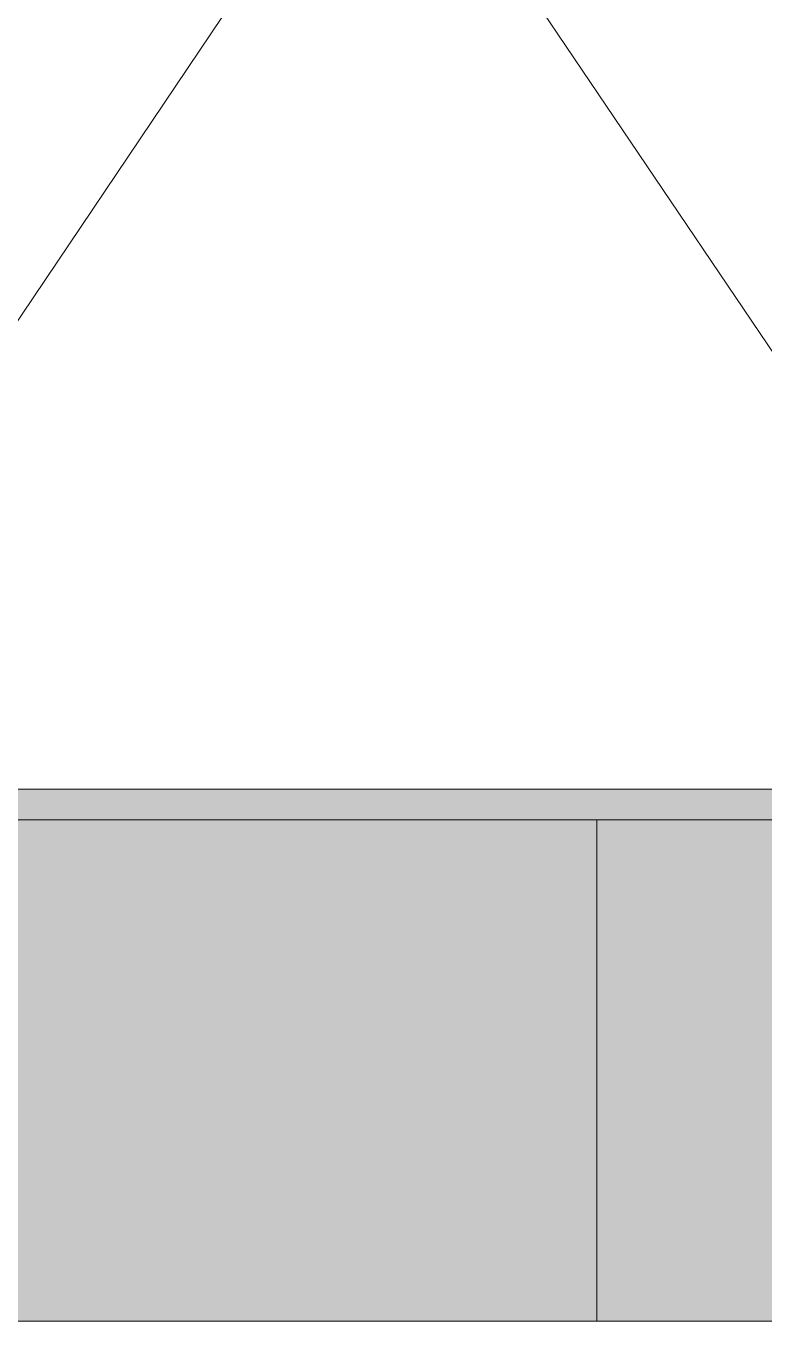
# Model space of a CAD drawing. Header units: inches. Extents: x 4017 to 5703, y -944 to 2840.
# Drawn here: x 4337.004 to 4338.771, y 1244.984 to 1248.085 of the extents above; entities that cross this region are included whole.
import ezdxf

# ---------------------------------------------------------------- set-up
doc = ezdxf.new("R2010")
doc.units = ezdxf.units.IN
doc.header["$MEASUREMENT"] = 0
doc.layers.get('0').update_dxf_attribs({"color": 5})
doc.layers.add('1 - plaster', color=1, linetype='Continuous', lineweight=9)
doc.layers.add('1 - subStructural - Bearing', color=132, linetype='Continuous', lineweight=9)

# ---------------------------------------------------------------- blocks, each defined once
blk = doc.blocks.new('ddaswd')
at = {"layer": '1 - plaster', "true_color": 0xe0a352}
for points in [[(-106.5979, -218.389), (-106.5979, -217.189), (0, -217.189), (0, -218.389)], [(13.7999, -218.389), (13.7999, -217.189), (0, -217.189), (0, -218.389)]]:
    blk.add_hatch(color=33, dxfattribs=at).paths.add_polyline_path(points)
at = {"layer": '1 - subStructural - Bearing'}
h = blk.add_hatch(color=256, dxfattribs=at)
h.dxf.hatch_style = 1
edge = h.paths.add_edge_path()
edge.add_line((1.1998, -216.2112), (1.1998, -217.189))
edge.add_line((1.1998, -217.189), (-2.2233, -217.189))
edge.add_line((-2.2233, -217.189), (-2.2233, -215.9972))
edge.add_arc((-2.1133, -215.9972), 0.11, 360, 540, ccw=False)
edge.add_line((-2.0033, -215.9972), (-2.0033, -216.1904))
edge.add_line((-2.0033, -216.1904), (-2.0766, -216.1904))
edge.add_line((-2.0766, -216.1904), (-2.0766, -215.9972))
edge.add_arc((-2.1133, -215.9972), 0.0367, 360, 540)
edge.add_line((-2.1499, -215.9972), (-2.1499, -217.1157))
edge.add_line((-2.1499, -217.1157), (1.1265, -217.1157))
edge.add_line((1.1265, -217.1157), (1.1265, -216.2416))
edge.add_line((1.1265, -216.2416), (0.5154, -215.3861))
edge.add_line((0.5154, -215.3861), (0.5154, -214.1031))
edge.add_line((0.5154, -214.1031), (1.1265, -213.492))
edge.add_line((1.1265, -213.492), (1.1265, -212.2624))
edge.add_line((1.1265, -212.2624), (-2.1499, -212.2624))
edge.add_line((-2.1499, -212.2624), (-2.1499, -213.492))
edge.add_line((-2.1499, -213.492), (-2.0766, -213.2989))
edge.add_line((-2.0766, -213.2989), (-2.0033, -213.2989))
edge.add_line((-2.0033, -213.2989), (-2.0033, -213.492))
edge.add_arc((-2.1133, -213.492), 0.11, 180, 360, ccw=False)
edge.add_line((-2.2233, -213.492), (-2.2233, -212.189))
edge.add_line((-2.2233, -212.189), (1.1998, -212.189))
edge.add_line((1.1998, -212.189), (1.1998, -213.5224))
edge.add_line((1.1998, -213.5224), (0.5887, -214.1335))
edge.add_line((0.5887, -214.1335), (0.5887, -215.3557))
edge.add_line((0.5887, -215.3557), (1.1998, -216.2112))
at = {"layer": '1 - plaster'}
for points in [[(-106.5979, -218.389), (-106.5979, -217.189), (0, -217.189), (0, -218.389), (-106.5979, -218.389)], [(13.7999, -218.3891), (13.7999, -217.1891), (0, -217.189), (0, -218.389), (13.7999, -218.389)]]:
    blk.add_lwpolyline(points, dxfattribs=at)
at = {"layer": '1 - subStructural - Bearing'}
for p, q in [((-2.1902, -217.189), (1.1265, -212.2624)), ((-2.1499, -212.2624), (1.1265, -217.1157))]:
    blk.add_line(p, q, dxfattribs=at)
blk.add_lwpolyline([(1.1998, -217.189), (-2.2233, -217.189), (-2.2233, -215.9972, -1), (-2.0033, -215.9972), (-2.0033, -216.1904), (-2.0766, -216.1904), (-2.0766, -215.9972, 1), (-2.1499, -215.9972), (-2.1499, -217.1157), (1.1265, -217.1157)], format="xyb", dxfattribs=at)

msp = doc.modelspace()

# ---------------------------------------------------------------- block references
msp.add_blockref('ddaswd', (4338.3706, 1463.3735))

doc.saveas('drawing.dxf')
